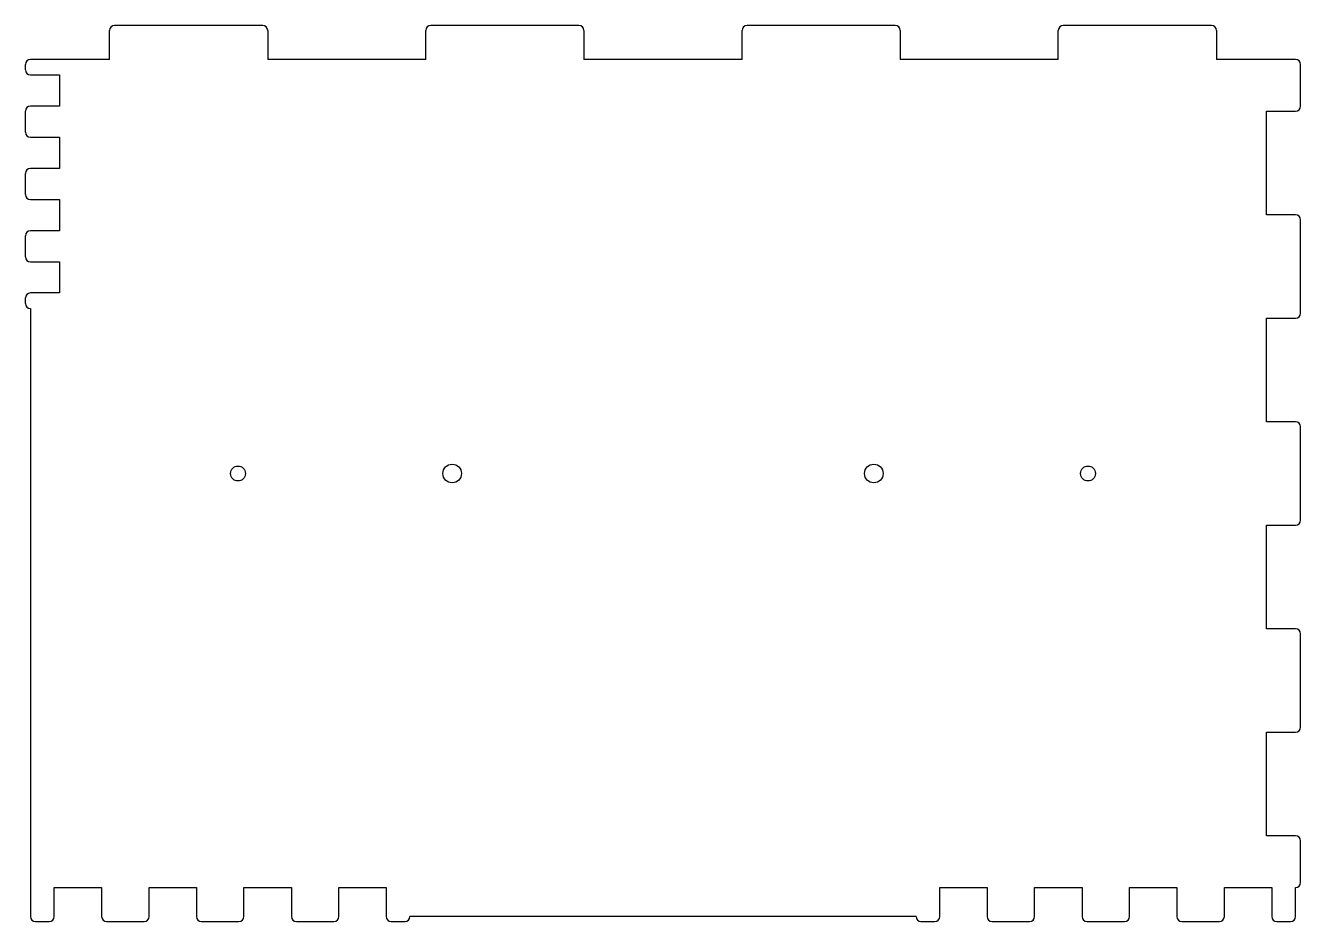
# Model space of a CAD drawing. Header units: millimetres. Extents: x 0 to 512, y 0 to 360.
import ezdxf

# ---------------------------------------------------------------- set-up
doc = ezdxf.new("R2010")
doc.units = ezdxf.units.MM
doc.layers.add('CutProfile', color=7, linetype='CONTINUOUS')

msp = doc.modelspace()

# ---------------------------------------------------------------- linework, layer by layer
at = {"layer": 'CutProfile'}
for p, q in [((95.25, 359.6), (35.75, 359.6)), ((222.25, 359.6), (162.75, 359.6)), ((349.25, 359.6), (289.75, 359.6)), ((476.25, 359.6), (416.75, 359.6)), ((33.75, 346), (33.75, 357.6)), ((97.25, 357.6), (97.25, 346)), ((160.75, 346), (160.75, 357.6)), ((224.25, 357.6), (224.25, 346)), ((287.75, 346), (287.75, 357.6)), ((351.25, 357.6), (351.25, 346)), ((414.75, 346), (414.75, 357.6)), ((478.25, 357.6), (478.25, 346)), ((0, 341.75), (0, 344)), ((33.75, 346), (2, 346)), ((160.75, 346), (97.25, 346)), ((287.75, 346), (224.25, 346)), ((414.75, 346), (351.25, 346)), ((510, 346), (478.25, 346)), ((512, 327.225), (512, 344)), ((2, 339.75), (13.6, 339.75)), ((13.6, 339.75), (13.6, 327.25)), ((0, 316.75), (0, 325.25)), ((13.6, 327.25), (2, 327.25)), ((498.4, 325.225), (510, 325.225)), ((498.4, 283.675), (498.4, 325.225)), ((2, 314.75), (13.6, 314.75)), ((13.6, 314.75), (13.6, 302.25)), ((13.6, 302.25), (2, 302.25)), ((0, 291.75), (0, 300.25)), ((2, 289.75), (13.6, 289.75)), ((13.6, 289.75), (13.6, 277.25)), ((510, 283.675), (498.4, 283.675)), ((512, 244.125), (512, 281.675)), ((13.6, 277.25), (2, 277.25)), ((0, 266.75), (0, 275.25)), ((2, 264.75), (13.6, 264.75)), ((13.6, 264.75), (13.6, 252.25)), ((13.6, 252.25), (2, 252.25)), ((0, 248), (0, 250.25)), ((2, 246), (2, 2)), ((498.4, 242.125), (510, 242.125)), ((498.4, 200.575), (498.4, 242.125)), ((510, 200.575), (498.4, 200.575)), ((512, 161.025), (512, 198.575)), ((498.4, 159.025), (510, 159.025)), ((498.4, 117.475), (498.4, 159.025)), ((510, 117.475), (498.4, 117.475)), ((512, 77.925), (512, 115.475)), ((498.4, 75.925), (510, 75.925)), ((498.4, 34.375), (498.4, 75.925)), ((510, 34.375), (498.4, 34.375)), ((512, 15.6), (512, 32.375)), ((11.525, 13.6), (30.575, 13.6)), ((11.525, 2), (11.525, 13.6)), ((30.575, 13.6), (30.575, 2)), ((49.625, 13.6), (68.675, 13.6)), ((49.625, 2), (49.625, 13.6)), ((68.675, 13.6), (68.675, 2)), ((87.725, 13.6), (106.775, 13.6)), ((87.725, 2), (87.725, 13.6)), ((106.775, 13.6), (106.775, 2)), ((125.825, 13.6), (144.875, 13.6)), ((125.825, 2), (125.825, 13.6)), ((144.875, 13.6), (144.875, 2)), ((367.125, 13.6), (386.175, 13.6)), ((367.125, 2), (367.125, 13.6)), ((386.175, 13.6), (386.175, 2)), ((405.225, 13.6), (424.275, 13.6)), ((405.225, 2), (405.225, 13.6)), ((424.275, 13.6), (424.275, 2)), ((443.325, 13.6), (462.375, 13.6)), ((443.325, 2), (443.325, 13.6)), ((462.375, 13.6), (462.375, 2)), ((481.425, 13.6), (500.475, 13.6)), ((481.425, 2), (481.425, 13.6)), ((500.475, 13.6), (500.475, 2)), ((510, 2), (510, 13.6)), ((4, 0), (9.525, 0)), ((32.575, 0), (47.625, 0)), ((70.675, 0), (85.725, 0)), ((108.775, 0), (123.825, 0)), ((146.875, 0), (152.4, 0)), ((357.6, 2), (154.4, 2)), ((359.6, 0), (365.125, 0)), ((388.175, 0), (403.225, 0)), ((426.275, 0), (441.325, 0)), ((464.375, 0), (479.425, 0)), ((502.475, 0), (508, 0))]:
    msp.add_line(p, q, dxfattribs=at)
for centre, radius in [((85.333, 179.8), 3), ((171.333, 179.8), 3.75), ((340.667, 179.8), 3.75), ((426.667, 179.8), 3)]:
    msp.add_circle(centre, radius, dxfattribs=at)
for centre, start, end in [((35.75, 357.6), 90, 180), ((95.25, 357.6), 0, 90), ((162.75, 357.6), 90, 180), ((222.25, 357.6), 0, 90), ((289.75, 357.6), 90, 180), ((349.25, 357.6), 0, 90), ((416.75, 357.6), 90, 180), ((476.25, 357.6), 0, 90), ((2, 344), 90, 180), ((510, 344), 0, 90), ((2, 341.75), 180, -90), ((2, 325.25), 90, 180), ((510, 327.225), -90, 0), ((2, 316.75), 180, -90), ((2, 300.25), 90, 180), ((2, 291.75), 180, -90), ((510, 281.675), 0, 90), ((2, 275.25), 90, 180), ((2, 266.75), 180, -90), ((2, 250.25), 90, 180), ((2, 248), 180, -90), ((510, 244.125), -90, 0), ((510, 198.575), 0, 90), ((510, 161.025), -90, 0), ((510, 115.475), 0, 90), ((510, 77.925), -90, 0), ((510, 32.375), 0, 90), ((510, 15.6), -90, 0), ((4, 2), -180, -90), ((9.525, 2), -90, 0), ((32.575, 2), -180, -90), ((47.625, 2), -90, 0), ((70.675, 2), -180, -90), ((85.725, 2), -90, 0), ((108.775, 2), -180, -90), ((123.825, 2), -90, 0), ((146.875, 2), -180, -90), ((152.4, 2), -90, 0), ((359.6, 2), -180, -90), ((365.125, 2), -90, 0), ((388.175, 2), -180, -90), ((403.225, 2), -90, 0), ((426.275, 2), -180, -90), ((441.325, 2), -90, 0), ((464.375, 2), -180, -90), ((479.425, 2), -90, 0), ((502.475, 2), -180, -90), ((508, 2), -90, 0)]:
    msp.add_arc(centre, 2, start, end, dxfattribs=at)

doc.saveas('drawing.dxf')
